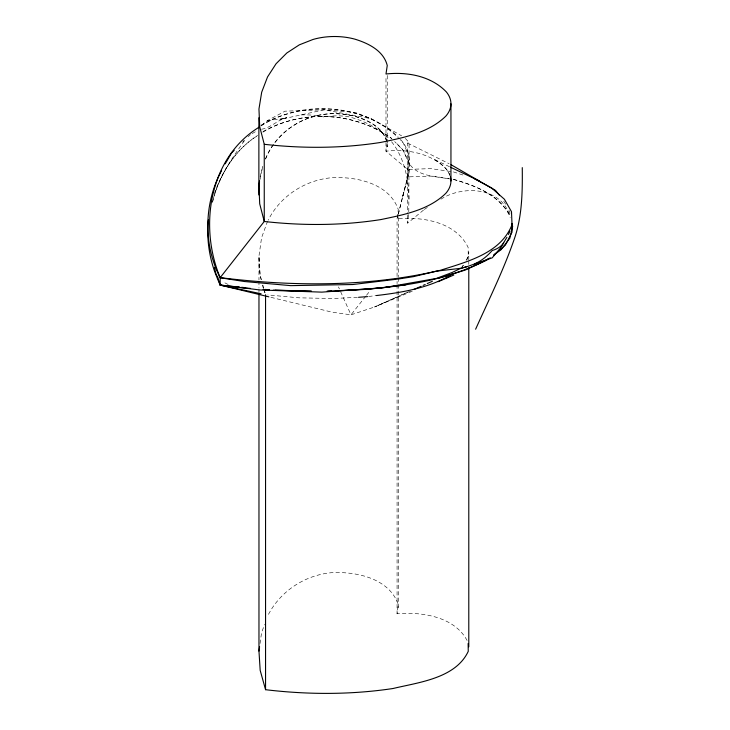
<?xml version="1.0" encoding="UTF-8"?>
<svg xmlns="http://www.w3.org/2000/svg" width="730" height="730" viewBox="0 0 730 730"><rect width="100%" height="100%" fill="white"/><g stroke="black" fill="none" stroke-linecap="round" stroke-linejoin="round"><path stroke-width="0.55" stroke-dasharray="3.65 2.74" d="M405.323 138.417L409.092 142.423L407.65 143.098L407.65 214.091M408.782 211.791L409.092 142.423M423.473 210.121L407.65 223.179L408.672 212.832M467.081 640.466C454.306 616.521 421.703 611.658 397.074 613.766L398.27 604.476C389.19 578.37 356.623 571.471 331.995 572.667C304.812 574.911 279.672 591.528 267.609 616.102M260.035 643.522L261.568 632.737L264.588 624.424M212.567 202.575L213.096 199.226M260.044 179.471L262.645 166.449M408.727 173.567L402.349 197.848L408.727 173.567C410.734 161.814 409.329 148.765 400.788 139.74M260.126 176.605L262.855 166.349M398.352 214.155L403.827 192.182M397.905 215.478L397.074 218.79L397.074 276.834M398.188 214.374L407.632 176.897L409.01 163.483L403.206 150.362L394.665 141.583M212.622 201.626C219.401 175.519 234.047 150.261 257.371 135.807M213.479 198.159C220.542 173.056 235.379 149.531 257.672 135.397M267.609 221.126L261.568 237.761L258.968 256.102L258.968 280.001M214.392 193.678C220.934 173.786 233.29 156.594 245.171 139.603M265.574 159.222C275.821 131.427 305.149 113.314 334.395 113.679C354.205 114.154 379.992 120.678 386.982 141.638M466.844 259.971L468.258 256.367L468.788 251.85L468.788 259.816M265.474 158.766C274.051 138.508 291.9 122.841 312.988 116.645A47.66 27.521 0 0 1 354.953 116.344C367.947 120.459 382.949 127.358 386.845 141.656M466.114 260.345L468.258 256.367L468.122 247.388C455.821 221.975 422.606 216.482 397.074 218.79L398.27 209.501C389.19 183.394 356.623 176.496 331.995 177.691C305.259 179.954 280.238 195.996 268.211 220.168M365.794 296.161L350.984 314.849L331.931 312.139L269.963 297.11M366.496 295.276L370.028 290.823M242.634 142.268L244.139 140.635L242.634 142.04M461.99 266.779L463.44 265.328L461.771 266.751M248.136 136.674L250.436 134.603M261.559 125.368L267.271 120.687L285.01 111.179L324.284 109.792L355.181 112.438L371.378 118.744L401.609 135.826M424.303 209.474L428.017 206.982M261.021 125.925C301.955 99.435 361.916 103.569 398.032 136.692M262.846 132.212C301.818 108.788 354.753 111.982 391.563 138.39M260.865 125.377C302.476 100.585 364.708 103.094 399.328 138.882M252.169 133.599L255.646 131.592M262.955 131.564C302.603 109.272 355.118 111.681 391.919 138.673M440.938 199.199C463.386 184.599 503.262 187.336 510.161 217.613M407.897 292.055L374.609 306.965L350.984 314.849L339.861 289.974M410.734 290.905L374.609 306.965L412.404 291.179M261.559 129.246C270.857 127.832 277.519 119.957 286.698 117.649L279.891 119.528L324.284 109.792L371.378 118.744M283.66 118.497L267.271 120.687M368.641 296.48L376.397 295.55M357.399 297.347L332.442 298.524L299.026 297.822L267.782 294.929M301.034 114.902C308.845 114.637 316.674 115.249 324.284 117.092C332.424 115.55 340.773 115.422 348.949 116.846C363.686 120.569 378.076 127.814 388.917 138.554M451.432 179.133L430.873 176.103L407.632 176.897L407.632 169.415L409.01 156.001L403.206 142.879L400.104 139.686M448.85 178.768L434.961 176.414A31.919 18.423 0 0 1 408.471 161.12L402.513 149.404L394.948 141.739M453.12 179.489L455.255 179.854C476.234 185.803 498.49 195.248 509.859 215.003M462.929 174.999L453.604 171.97L430.873 168.621L407.632 169.415L385.988 151.183L385.988 76.276M453.604 179.452C475.066 185.685 499.685 194.727 509.868 216.308M407.65 143.098L449.069 163.675M449.552 166.759L433.574 159.076C440.436 162.945 447.454 168.128 450.036 175.903M391.572 141.748C404.721 158.255 408.754 180.064 409.092 200.695M503.709 201.106L506.702 205.915M338.464 286.872L339.395 288.943M508.938 210.286L510.042 213.224M262.335 285.12L263.402 288.323M263.767 289.39L265.2 293.652M261.376 279.69L260.181 275.402L259.077 265.684L258.968 256.102L260.181 275.402L261.139 279.718M262.873 285.056L263.767 288.277M264.059 289.354L265.255 293.642M407.65 215.222L407.65 223.179M468.788 260.957L468.788 264.37M398.352 217.567L398.352 276.752M398.352 277.893L398.352 283.587M398.352 284.727L398.352 609.13M397.074 281.388L397.074 283.669M397.074 284.81L397.074 613.766M387.247 75.436L387.247 146.94L387.256 142.688L385.988 151.183C407.212 148.865 431.056 153.099 446.322 169.105A47.66 27.521 0 0 1 449.789 174.899M258.968 281.141L258.968 287.976M258.968 289.107L258.968 292.529M228.161 284.445A31.919 18.423 0 0 1 222.86 281.607"/><path stroke-width="1.09" d="M522.269 167.617C522.498 191.981 522.269 216.919 513.902 240.134C503.271 270.702 488.863 299.756 475.613 329.221M208.424 219.794C206.563 236.894 208.798 254.405 214.346 270.648A258.84 71.476 46.8 0 0 220.168 285.038L268.859 296.845M261.13 293.788L220.168 285.129L220.168 277.646L264.251 221.473L259.707 203.825L258.958 186.186L259.551 180.848M468.14 643.486L468.258 651.342C455.602 678.389 418.719 682.331 393.023 688.509C350.838 694.86 307.877 694.75 265.556 689.695L260.181 670.377L258.968 651.078L259.579 646.762M258.958 186.186L259.506 182.829M509.914 231.045L508.5 234.467M221.582 170.592C203.862 203.314 203.132 244.577 220.168 277.738L244.404 281.515L290.723 285.64L352.9 284.527L398.735 278.96L413.673 276.615L436.385 271.149L459.9 268.412L467.236 266.569L492.193 257.845L500.524 247.899L506.921 237.305M225.187 163.858L231.593 152.908L234.193 150.307M503.773 242.971C500.926 246.804 496.728 249.24 492.193 250.545C487.248 256.175 481.371 261.012 474.409 263.913M493.736 255.162L505.397 245.07L512.031 232.158L511.675 223.508M488.79 258.539L486.162 260.427L465.138 270.091L438.246 278.312M494.055 254.743L501.063 249.696L509.832 238.272L512.642 226.555L511.885 223.407M259.196 127.12C209.154 157.762 198.715 226.327 220.168 277.646C293.287 286.653 368.331 287.091 440.4 270.292C466.908 261.723 500.789 253.465 512.031 224.676L511.493 211.691L504.43 199.263L491.692 188.03L474.336 178.695M446.468 277.893L450.821 275.392M376.397 295.55C400.66 292.712 425.553 288.542 447.344 276.998M490.25 257.836C443.53 283.76 388.579 288.542 336.129 290.732M413.828 289.527L421.055 286.315M423.117 285.393L425.188 284.472M427.251 283.559L432.406 281.26M438.201 281.661L453.841 275.027M467.236 266.569L459.9 268.749L452.025 272.536L436.385 278.44L383.588 287.729L321.839 292.137L259.752 289.965L244.404 288.003A258.84 43.9 9 0 0 220.168 285.038M367.537 296.617L358.54 297.293M405.944 284.791L368.96 289.217L328.299 291.325M327.177 291.078L331.648 290.905M311.299 291.16L275.101 290.166M273.212 290.166L293.469 290.768M297.968 290.905L311.473 291.307M250.353 288.377L241.347 287.729A31.919 18.423 0 0 1 234.43 286.516M264.981 289.436L269.479 289.755M264.251 144.294C302.996 148.664 342.306 148.455 380.868 142.405C403.626 137.623 428.537 133.024 445.811 116.152A47.66 27.521 0 0 0 446.331 91.925C431.056 75.929 407.212 71.686 385.988 74.004L387.256 65.508C383.56 50.689 368.376 43.307 354.953 39.174A47.66 27.521 0 0 0 312.988 39.475L299.318 44.849L286.826 52.98L276.059 63.756L267.527 76.96L261.687 92.217L258.958 109.007L259.707 126.655L264.251 144.294L264.251 221.473C302.996 225.835 342.306 225.625 380.868 219.575C403.626 214.803 428.537 210.204 445.811 193.331A47.66 27.521 0 0 0 450.428 176.897M239.358 287.072L220.168 285.129L217.558 276.506M241.621 287.301L245.006 287.638M263.065 289.463L268.713 290.038M479.035 180.812L450.556 167.234M451.03 164.706L495.561 190.439L499.329 195.165M214.474 267.399L215.669 272.901A31.919 18.423 0 0 0 216.892 275.593M468.788 267.791L468.788 646.826M450.948 103.797L450.948 180.976M265.556 294.719L265.556 689.695M258.968 293.661L258.968 651.078M258.876 117.776L258.876 194.946"/></g></svg>
